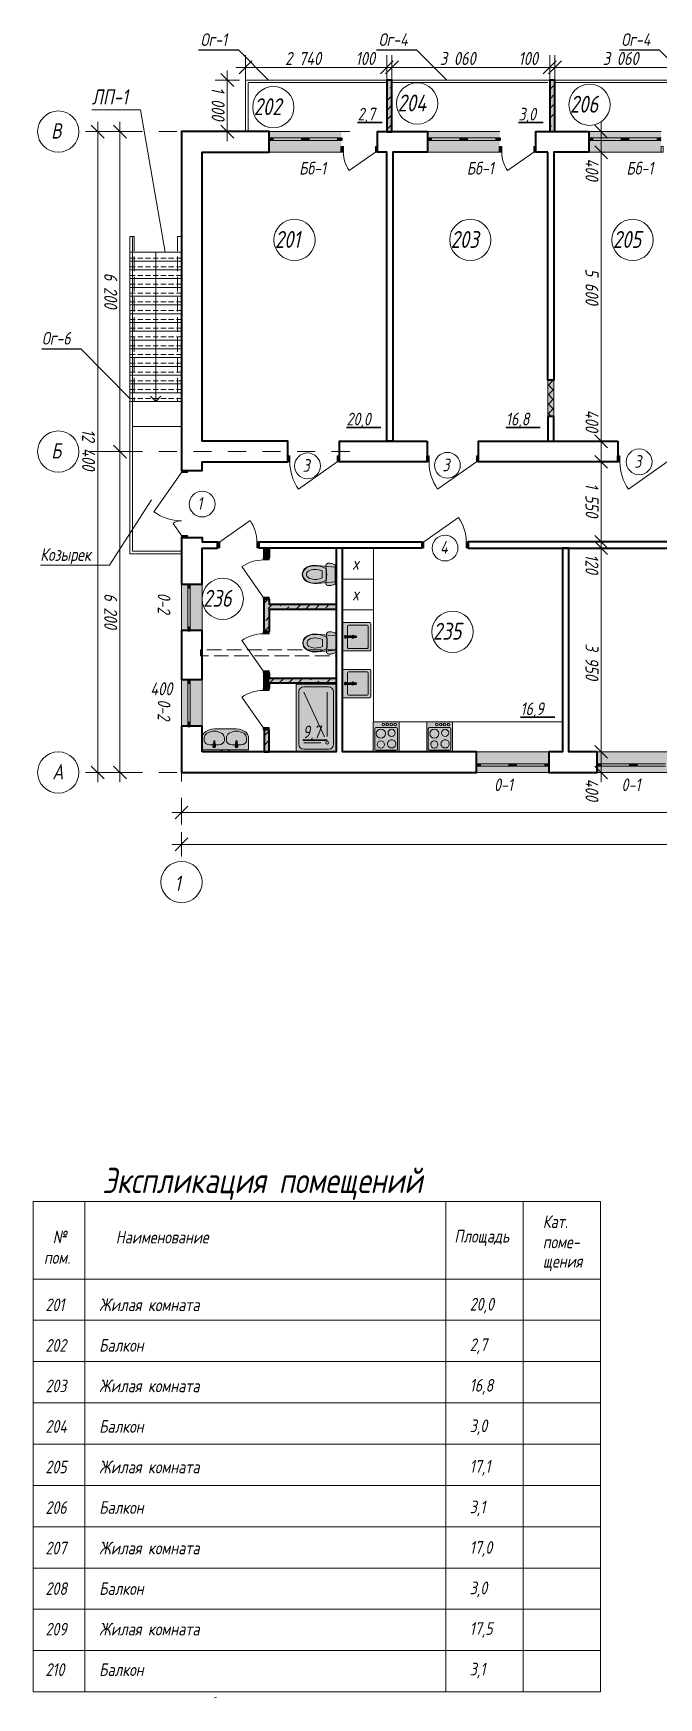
# Model space of a CAD drawing. Header units: millimetres. Extents: x 152414 to 272323, y -11730 to 31551.
# Drawn here: x 152414 to 164542, y -2134 to 30123 of the extents above; entities that cross this region are included whole.
import ezdxf

# ---------------------------------------------------------------- set-up
doc = ezdxf.new("R2010")
doc.units = ezdxf.units.MM
doc.layers.add('PDF _2D - Общий', color=7, linetype='Continuous', true_color=0x7e7e7e)
for name, color, linetype in [('PDF _Аннотация - Общий', 7, 'Continuous'), ('PDF _Геометрия', 7, 'Continuous'), ('PDF _Интерьер - Мебель', 7, 'Continuous'), ('PDF _Конструктив - Стены Несущие', 7, 'Continuous'), ('PDF _план', 7, 'Continuous'), ('PDF _Размер - Общий', 7, 'Continuous'), ('PDF _Слой ArchiCAD', 7, 'Continuous'), ('PDF _Текст', 7, 'Continuous')]:
    doc.layers.add(name, color=color, linetype=linetype)
doc.styles.add('PDF Arial', font='isocpeui.ttf', dxfattribs={"width": 0.8})

msp = doc.modelspace()

# ---------------------------------------------------------------- hatches: boundary and pattern name
at = {"layer": 'PDF _Интерьер - Мебель', "true_color": 0xffffff, "transparency": 33554559}
for points in [[(157815, 19806), (157867, 19811), (157918, 19810), (158269, 19777), (158269, 19495), (157918, 19463), (157867, 19461), (157815, 19467), (157766, 19479), (157719, 19498), (157681, 19524), (157653, 19557), (157635, 19595), (157629, 19636), (157635, 19677), (157653, 19716), (157681, 19749), (157719, 19774), (157766, 19793)], [(158269, 19823), (158269, 19450), (158254, 19442), (158238, 19436), (158222, 19431), (158206, 19427), (158190, 19423), (158174, 19421), (158157, 19419), (158140, 19419), (158129, 19420), (158118, 19424), (158108, 19430), (158100, 19438), (158093, 19448), (158089, 19459), (158088, 19470), (158089, 19482), (158096, 19520), (158100, 19559), (158103, 19597), (158104, 19636), (158103, 19675), (158100, 19714), (158096, 19753), (158089, 19791), (158088, 19802), (158089, 19814), (158093, 19825), (158100, 19835), (158108, 19843), (158118, 19849), (158129, 19853), (158140, 19854), (158157, 19853), (158174, 19852), (158190, 19849), (158206, 19846), (158222, 19842), (158238, 19836), (158254, 19830)], [(157825, 18476), (157877, 18482), (157928, 18480), (158279, 18448), (158279, 18166), (157928, 18133), (157877, 18132), (157825, 18137), (157776, 18150), (157729, 18169), (157691, 18194), (157663, 18227), (157645, 18266), (157639, 18307), (157645, 18348), (157663, 18386), (157691, 18419), (157729, 18445), (157776, 18464)], [(158279, 18493), (158279, 18120), (158264, 18113), (158248, 18107), (158232, 18101), (158216, 18097), (158200, 18094), (158184, 18091), (158167, 18090), (158150, 18089), (158139, 18090), (158128, 18094), (158118, 18100), (158110, 18109), (158103, 18118), (158099, 18129), (158098, 18141), (158099, 18152), (158106, 18190), (158110, 18229), (158113, 18268), (158114, 18307), (158113, 18346), (158110, 18384), (158106, 18423), (158099, 18461), (158098, 18473), (158099, 18484), (158103, 18495), (158110, 18505), (158118, 18513), (158128, 18519), (158139, 18523), (158150, 18524), (158167, 18524), (158184, 18522), (158200, 18520), (158216, 18516), (158232, 18512), (158248, 18507), (158264, 18501)], [(158409, 18173), (158409, 18683), (158415, 18697), (158429, 18703), (158939, 18703), (158953, 18697), (158959, 18683), (158959, 18173), (158953, 18158), (158939, 18153), (158429, 18153), (158415, 18158)], [(158477, 18454), (158536, 18437), (158541, 18434), (158544, 18428), (158541, 18421), (158536, 18418), (158477, 18402), (158455, 18407), (158446, 18428), (158455, 18448)], [(158513, 18444), (158672, 18444), (158676, 18442), (158682, 18428), (158676, 18413), (158672, 18412), (158514, 18412), (158536, 18418), (158541, 18421), (158544, 18428), (158541, 18434), (158536, 18437)], [(158409, 17266), (158409, 17776), (158415, 17790), (158429, 17796), (158939, 17796), (158953, 17790), (158959, 17776), (158959, 17266), (158953, 17252), (158939, 17246), (158429, 17246), (158415, 17252)], [(158477, 17547), (158536, 17531), (158541, 17527), (158544, 17521), (158541, 17514), (158536, 17511), (158477, 17495), (158455, 17501), (158446, 17521), (158455, 17541)], [(158513, 17537), (158672, 17537), (158676, 17535), (158682, 17521), (158676, 17506), (158672, 17505), (158514, 17505), (158536, 17511), (158541, 17514), (158544, 17521), (158541, 17527), (158536, 17531)], [(156589, 16463), (156589, 16235), (155689, 16235), (155689, 16463), (155689, 16463), (155691, 16488), (155697, 16513), (155708, 16537), (155722, 16558), (155740, 16577), (155760, 16592), (155760, 16592), (155813, 16619), (155871, 16636), (155930, 16642), (156348, 16642), (156348, 16642), (156407, 16636), (156464, 16619), (156517, 16592), (156517, 16592), (156538, 16577), (156556, 16558), (156570, 16537), (156580, 16513), (156587, 16488)], [(155899, 16298), (155903, 16340), (155906, 16350), (155913, 16402), (155916, 16409), (155924, 16412), (155931, 16409), (155935, 16402), (155942, 16350), (155945, 16340), (155949, 16298), (155941, 16280), (155924, 16273), (155906, 16280)], [(156329, 16298), (156333, 16340), (156336, 16350), (156343, 16402), (156346, 16409), (156354, 16412), (156361, 16409), (156365, 16402), (156371, 16350), (156375, 16340), (156379, 16298), (156371, 16280), (156354, 16273), (156336, 16280)]]:
    msp.add_hatch(color=7, dxfattribs=at).paths.add_polyline_path(points)
at = {"layer": 'PDF _Конструктив - Стены Несущие', "true_color": 0xffffff, "transparency": 33554559}
for points in [[(158389, 28217), (158389, 28097), (158389, 28047), (158389, 27817), (156989, 27817), (156989, 28047), (156989, 28097), (156989, 28217)], [(161459, 28217), (161459, 28097), (161459, 28047), (161459, 27817), (160059, 27817), (160059, 28047), (160059, 28097), (160059, 28217)], [(164589, 28217), (164589, 28097), (164589, 28047), (164589, 27817), (163189, 27817), (163189, 28047), (163189, 28097), (163189, 28217)], [(155289, 18547), (155289, 19447), (155409, 19447), (155459, 19447), (155689, 19447), (155689, 18547), (155459, 18547), (155409, 18547)], [(155289, 16697), (155289, 17597), (155409, 17597), (155459, 17597), (155689, 17597), (155689, 16697), (155459, 16697), (155409, 16697)], [(161009, 15797), (161009, 15917), (161009, 15967), (161009, 16197), (162409, 16197), (162409, 15967), (162409, 15917), (162409, 15797)], [(163349, 15797), (163349, 15917), (163349, 15967), (163349, 16197), (164749, 16197), (164749, 15967), (164749, 15917), (164749, 15797)]]:
    msp.add_hatch(color=7, dxfattribs=at).paths.add_polyline_path(points)

# ---------------------------------------------------------------- linework, layer by layer
at = {"layer": 'PDF _2D - Общий', "color": 7, "lineweight": 35}
for points in [[(158704, 28394), (158894, 28394), (158990, 28394), (159180, 28394)], [(161824, 28394), (162014, 28394), (162110, 28394), (162300, 28394)], [(158489, 22485), (158869, 22485), (158965, 22485), (159154, 22485)], [(161579, 22485), (161958, 22485), (162054, 22485), (162244, 22485)], [(161862, 16870), (162241, 16870), (162337, 16870), (162527, 16870)], [(157638, 16423), (157828, 16423), (157924, 16423), (158114, 16423)]]:
    msp.add_lwpolyline(points, dxfattribs=at)
at = {"layer": 'PDF _2D - Общий', "color": 7, "lineweight": 20}
for points in [[(162389, 23291), (162496, 23399)], [(162509, 23197), (162389, 23317)], [(162389, 23108), (162509, 23228)], [(162509, 23381), (162490, 23399)], [(162509, 23013), (162389, 23133)], [(162389, 22924), (162509, 23044)], [(162509, 22829), (162389, 22949)], [(162389, 22740), (162509, 22860)], [(162455, 22699), (162389, 22765)]]:
    msp.add_lwpolyline(points, dxfattribs=at)
msp.add_lwpolyline([(162509, 22699), (162389, 22699), (162389, 23399), (162509, 23399)], close=True, dxfattribs=at)
at = {"layer": 'PDF _2D - Общий', "color": 7, "lineweight": 0, "true_color": 0xffffff, "transparency": 33554559}
msp.add_solid([(162509, 22699), (162389, 22699), (162509, 23399), (162389, 23399)], dxfattribs=at)
at = {"layer": 'PDF _Аннотация - Общий', "lineweight": 9}
for points in [[(170939, 29217), (156529, 29217), (156529, 28217)], [(159269, 29167), (156579, 29167), (156579, 28217)], [(162389, 29167), (159389, 29167)], [(165559, 29167), (162509, 29167)], [(153550, 28642), (154496, 28642), (154973, 25878)], [(153331, 28217), (153331, 28217)], [(153860, 28217), (153507, 28217)], [(154001, 28217), (154001, 28217)], [(154530, 28217), (154178, 28217)], [(154671, 28217), (154671, 28217)], [(155201, 28217), (154848, 28217)], [(155342, 28217), (155342, 28217)], [(155871, 28217), (155518, 28217)], [(156012, 28217), (156012, 28217)], [(156541, 28217), (156188, 28217)], [(156682, 28217), (156682, 28217)], [(157211, 28217), (156859, 28217)], [(157353, 28217), (157353, 28217)], [(157882, 28217), (157529, 28217)], [(158023, 28217), (158023, 28217)], [(158552, 28217), (158199, 28217)], [(154379, 26185), (154289, 26185), (154289, 22988), (155289, 22988), (154289, 22988), (154289, 20038), (155289, 20038), (155289, 20088)], [(154369, 26185), (154369, 25903)], [(155289, 22988), (155289, 26185), (155209, 26185)], [(155209, 26185), (155209, 25903)], [(155289, 25878), (154289, 25878)], [(154789, 25878), (154789, 22988)], [(154389, 25768), (154289, 25768)], [(155289, 25708), (154289, 25708)], [(154389, 25598), (154289, 25598)], [(155289, 25538), (154289, 25538)], [(154369, 25794), (154369, 25512)], [(154539, 25768), (154439, 25768)], [(154539, 25598), (154439, 25598)], [(154689, 25768), (154589, 25768)], [(154689, 25598), (154589, 25598)], [(154839, 25768), (154739, 25768)], [(154839, 25598), (154739, 25598)], [(154989, 25768), (154889, 25768)], [(154989, 25598), (154889, 25598)], [(155139, 25768), (155039, 25768)], [(155139, 25598), (155039, 25598)], [(155289, 25768), (155189, 25768)], [(155289, 25598), (155189, 25598)], [(155209, 25794), (155209, 25512)], [(154389, 25428), (154289, 25428)], [(155289, 25368), (154289, 25368)], [(154389, 25258), (154289, 25258)], [(155289, 25198), (154289, 25198)], [(154369, 25403), (154369, 25120)], [(154539, 25428), (154439, 25428)], [(154539, 25258), (154439, 25258)], [(154689, 25428), (154589, 25428)], [(154689, 25258), (154589, 25258)], [(154839, 25428), (154739, 25428)], [(154839, 25258), (154739, 25258)], [(154989, 25428), (154889, 25428)], [(154989, 25258), (154889, 25258)], [(155139, 25428), (155039, 25428)], [(155139, 25258), (155039, 25258)], [(155289, 25428), (155189, 25428)], [(155289, 25258), (155189, 25258)], [(155209, 25403), (155209, 25120)], [(154389, 25088), (154289, 25088)], [(155289, 25028), (154289, 25028)], [(154389, 24918), (154289, 24918)], [(155289, 24858), (154289, 24858)], [(154369, 25011), (154369, 24729)], [(154539, 25088), (154439, 25088)], [(154539, 24918), (154439, 24918)], [(154689, 25088), (154589, 25088)], [(154689, 24918), (154589, 24918)], [(154839, 25088), (154739, 25088)], [(154839, 24918), (154739, 24918)], [(154989, 25088), (154889, 25088)], [(154989, 24918), (154889, 24918)], [(155139, 25088), (155039, 25088)], [(155139, 24918), (155039, 24918)], [(155289, 25088), (155189, 25088)], [(155289, 24918), (155189, 24918)], [(155209, 25011), (155209, 24729)], [(154389, 24748), (154289, 24748)], [(155289, 24688), (154289, 24688)], [(154389, 24578), (154289, 24578)], [(155289, 24518), (154289, 24518)], [(154369, 24620), (154369, 24338)], [(154539, 24748), (154439, 24748)], [(154539, 24578), (154439, 24578)], [(154689, 24748), (154589, 24748)], [(154689, 24578), (154589, 24578)], [(154839, 24748), (154739, 24748)], [(154839, 24578), (154739, 24578)], [(154989, 24748), (154889, 24748)], [(154989, 24578), (154889, 24578)], [(155139, 24748), (155039, 24748)], [(155139, 24578), (155039, 24578)], [(155289, 24748), (155189, 24748)], [(155289, 24578), (155189, 24578)], [(155209, 24620), (155209, 24338)], [(154389, 24408), (154289, 24408)], [(155289, 24348), (154289, 24348)], [(154389, 24238), (154289, 24238)], [(154369, 24229), (154369, 23947)], [(154539, 24408), (154439, 24408)], [(154539, 24238), (154439, 24238)], [(154689, 24408), (154589, 24408)], [(154689, 24238), (154589, 24238)], [(154839, 24408), (154739, 24408)], [(154839, 24238), (154739, 24238)], [(154989, 24408), (154889, 24408)], [(154989, 24238), (154889, 24238)], [(155139, 24408), (155039, 24408)], [(155139, 24238), (155039, 24238)], [(155289, 24408), (155189, 24408)], [(155289, 24238), (155189, 24238)], [(155209, 24229), (155209, 23947)], [(155289, 24178), (154289, 24178)], [(154389, 24068), (154289, 24068)], [(155289, 24008), (154289, 24008)], [(154389, 23898), (154289, 23898)], [(154539, 24068), (154439, 24068)], [(154539, 23898), (154439, 23898)], [(154689, 24068), (154589, 24068)], [(154689, 23898), (154589, 23898)], [(154839, 24068), (154739, 24068)], [(154839, 23898), (154739, 23898)], [(154989, 24068), (154889, 24068)], [(154989, 23898), (154889, 23898)], [(155139, 24068), (155039, 24068)], [(155139, 23898), (155039, 23898)], [(155289, 24068), (155189, 24068)], [(155289, 23898), (155189, 23898)], [(155289, 23838), (154289, 23838)], [(154389, 23728), (154289, 23728)], [(155289, 23668), (154289, 23668)], [(154389, 23558), (154289, 23558)], [(154369, 23838), (154369, 23555)], [(154539, 23728), (154439, 23728)], [(154539, 23558), (154439, 23558)], [(154689, 23728), (154589, 23728)], [(154689, 23558), (154589, 23558)], [(154839, 23728), (154739, 23728)], [(154839, 23558), (154739, 23558)], [(154989, 23728), (154889, 23728)], [(154989, 23558), (154889, 23558)], [(155139, 23728), (155039, 23728)], [(155139, 23558), (155039, 23558)], [(155289, 23728), (155189, 23728)], [(155289, 23558), (155189, 23558)], [(155209, 23838), (155209, 23555)], [(155289, 23498), (154289, 23498)], [(154389, 23388), (154289, 23388)], [(155289, 23328), (154289, 23328)], [(154369, 23446), (154369, 23164)], [(154539, 23388), (154439, 23388)], [(154689, 23388), (154589, 23388)], [(154839, 23388), (154739, 23388)], [(154989, 23388), (154889, 23388)], [(155139, 23388), (155039, 23388)], [(155289, 23388), (155189, 23388)], [(155209, 23446), (155209, 23164)], [(154389, 23218), (154289, 23218)], [(155289, 23158), (154289, 23158)], [(154389, 23048), (154289, 23048)], [(154289, 22988), (155289, 22988), (155289, 22017)], [(154369, 23055), (154369, 22988)], [(154539, 23218), (154439, 23218)], [(154539, 23048), (154439, 23048)], [(154689, 23218), (154589, 23218)], [(154689, 23048), (154589, 23048)], [(154889, 23088), (154789, 22988), (154689, 23088)], [(154839, 23218), (154739, 23218)], [(154839, 23048), (154739, 23048)], [(154989, 23218), (154889, 23218)], [(154989, 23048), (154889, 23048)], [(155139, 23218), (155039, 23218)], [(155139, 23048), (155039, 23048)], [(155289, 23218), (155189, 23218)], [(155289, 23048), (155189, 23048)], [(155209, 23055), (155209, 22988)], [(153331, 22017), (153331, 22017)], [(153860, 22017), (153507, 22017)], [(154001, 22017), (154001, 22017)], [(154530, 22017), (154178, 22017)], [(154671, 22017), (154671, 22017)], [(155201, 22017), (154848, 22017)], [(155342, 22017), (155342, 22017)], [(155871, 22017), (155518, 22017)], [(156012, 22017), (156012, 22017)], [(156541, 22017), (156188, 22017)], [(156682, 22017), (156682, 22017)], [(157211, 22017), (156859, 22017)], [(157353, 22017), (157353, 22017)], [(157882, 22017), (157529, 22017)], [(158023, 22017), (158023, 22017)], [(158552, 22017), (158199, 22017)], [(162679, 16777), (159009, 16777), (159009, 18947), (158409, 18947), (159009, 18947), (159009, 19547), (158409, 19547), (158409, 18947)], [(155289, 19328), (155289, 18975)], [(155289, 18798), (155289, 18798)], [(155289, 18657), (155289, 18305)], [(155289, 18128), (155289, 18128)], [(155670, 18177), (155659, 18177), (155659, 18057), (155810, 18057)], [(156061, 18177), (155779, 18177)], [(156453, 18177), (156170, 18177)], [(156844, 18177), (156562, 18177)], [(157235, 18177), (156953, 18177)], [(157626, 18177), (157344, 18177)], [(158018, 18177), (157735, 18177)], [(158266, 18057), (158289, 18057), (158289, 18177), (158127, 18177)], [(155289, 17987), (155289, 17634)], [(155919, 18057), (156201, 18057)], [(156310, 18057), (156592, 18057)], [(156701, 18057), (156983, 18057)], [(157092, 18057), (157374, 18057)], [(157483, 18057), (157766, 18057)], [(157875, 18057), (158157, 18057)], [(155289, 17458), (155289, 17458)], [(155289, 17317), (155289, 16964)], [(155289, 16788), (155289, 16788)], [(155289, 16646), (155289, 16294)], [(155289, 16117), (155289, 16117)], [(155289, 15976), (155289, 15623)], [(153331, 15797), (153331, 15797)], [(153860, 15797), (153507, 15797)], [(154001, 15797), (154001, 15797)], [(154530, 15797), (154178, 15797)], [(154671, 15797), (154671, 15797)], [(155201, 15797), (154848, 15797)], [(155342, 15797), (155342, 15797)], [(155871, 15797), (155518, 15797)], [(156012, 15797), (156012, 15797)], [(156541, 15797), (156188, 15797)], [(156682, 15797), (156682, 15797)], [(157211, 15797), (156859, 15797)], [(157353, 15797), (157353, 15797)], [(157882, 15797), (157529, 15797)], [(158023, 15797), (158023, 15797)], [(158552, 15797), (158199, 15797)], [(155289, 15447), (155289, 15447)], [(155289, 15306), (155289, 14953)], [(155289, 14777), (155289, 14777)], [(155289, 14636), (155289, 14283)], [(155289, 14106), (155289, 14106)]]:
    msp.add_lwpolyline(points, dxfattribs=at)
for points in [[(154339, 26185), (154339, 20088), (155289, 20088), (155289, 20038), (154289, 20038), (154289, 26185)], [(159009, 19547), (158409, 19547), (158409, 20147), (159009, 20147)]]:
    msp.add_lwpolyline(points, close=True, dxfattribs=at)
at = {"layer": 'PDF _Аннотация - Общий', "lineweight": 20}
for centre in [(152899, 28217), (152899, 22017), (152899, 15797), (155289, 13674)]:
    msp.add_circle(centre, 400, dxfattribs=at)
at = {"layer": 'PDF _Геометрия', "lineweight": 9}
msp.add_lwpolyline([(155931, -2134), (155970, -2126)], dxfattribs=at)
at = {"layer": 'PDF _Интерьер - Мебель', "lineweight": 0}
for points in [[(157766, 19793), (157719, 19774), (157681, 19749), (157653, 19716), (157635, 19677), (157629, 19636), (157635, 19595), (157653, 19557), (157681, 19524), (157719, 19498), (157766, 19479), (157815, 19467), (157867, 19461), (157918, 19463), (158269, 19495), (158269, 19777), (157918, 19810), (157867, 19811), (157815, 19806)], [(158254, 19830), (158238, 19836), (158222, 19842), (158206, 19846), (158190, 19849), (158174, 19852), (158157, 19853), (158140, 19854), (158129, 19853), (158118, 19849), (158108, 19843), (158100, 19835), (158093, 19825), (158089, 19814), (158088, 19802), (158089, 19791), (158096, 19753), (158100, 19714), (158103, 19675), (158104, 19636), (158103, 19597), (158100, 19559), (158096, 19520), (158089, 19482), (158088, 19470), (158089, 19459), (158093, 19448), (158100, 19438), (158108, 19430), (158118, 19424), (158129, 19420), (158140, 19419), (158157, 19419), (158174, 19421), (158190, 19423), (158206, 19427), (158222, 19431), (158238, 19436), (158254, 19442), (158269, 19450), (158269, 19823)], [(158289, 19625), (158289, 19636), (158289, 19648), (158289, 19652), (158269, 19652), (158269, 19648), (158269, 19636), (158269, 19625), (158269, 19620), (158269, 19596), (158269, 19579), (158289, 19579), (158289, 19596), (158289, 19620)], [(157776, 18464), (157729, 18445), (157691, 18419), (157663, 18386), (157645, 18348), (157639, 18307), (157645, 18266), (157663, 18227), (157691, 18194), (157729, 18169), (157776, 18150), (157825, 18137), (157877, 18132), (157928, 18133), (158279, 18166), (158279, 18448), (157928, 18480), (157877, 18482), (157825, 18476)], [(158264, 18501), (158248, 18507), (158232, 18512), (158216, 18516), (158200, 18520), (158184, 18522), (158167, 18524), (158150, 18524), (158139, 18523), (158128, 18519), (158118, 18513), (158110, 18505), (158103, 18495), (158099, 18484), (158098, 18473), (158099, 18461), (158106, 18423), (158110, 18384), (158113, 18346), (158114, 18307), (158113, 18268), (158110, 18229), (158106, 18190), (158099, 18152), (158098, 18141), (158099, 18129), (158103, 18118), (158110, 18109), (158118, 18100), (158128, 18094), (158139, 18090), (158150, 18089), (158167, 18090), (158184, 18091), (158200, 18094), (158216, 18097), (158232, 18101), (158248, 18107), (158264, 18113), (158279, 18120), (158279, 18493)], [(158299, 18295), (158299, 18307), (158299, 18318), (158299, 18323), (158279, 18323), (158279, 18318), (158279, 18307), (158279, 18295), (158279, 18291), (158279, 18266), (158279, 18250), (158299, 18250), (158299, 18266), (158299, 18291)], [(157512, 16197), (157512, 17507), (158289, 17507), (158289, 16197)], [(159007, 16777), (159007, 16197), (159507, 16197), (159507, 16777)], [(160044, 16777), (160044, 16197), (160544, 16197), (160544, 16777)], [(156587, 16488), (156580, 16513), (156570, 16537), (156556, 16558), (156538, 16577), (156517, 16592), (156517, 16592), (156464, 16619), (156407, 16636), (156348, 16642), (156348, 16642), (155930, 16642), (155871, 16636), (155813, 16619), (155760, 16592), (155760, 16592), (155740, 16577), (155722, 16558), (155708, 16537), (155697, 16513), (155691, 16488), (155689, 16463), (155689, 16463), (155689, 16235), (156589, 16235), (156589, 16463)], [(156055, 16235), (156055, 16215), (156082, 16215), (156082, 16235)], [(156195, 16235), (156195, 16215), (156222, 16215), (156222, 16235)]]:
    msp.add_lwpolyline(points, close=True, dxfattribs=at)
for points in [[(157664, 19555, 0.214577), (157856, 19469, 0.015704), (157871, 19469, 0.007462), (157881, 19469, 0.133289), (158096, 19527), (158096, 19636), (158096, 19745, 0.132964), (157881, 19804, 0.00746), (157871, 19803, 0.015704), (157856, 19804, 0.214535), (157664, 19717, 0.157935), (157637, 19636, 0.158035), (157664, 19555)], [(157866, 19734, 0.140162), (157743, 19698, 0.234698), (157712, 19636, 0.234698), (157743, 19574, 0.140724), (157866, 19539)], [(157871, 19538, 0.100818), (158013, 19568), (158013, 19636), (158013, 19705, 0.101325), (157871, 19734)], [(157674, 18226, 0.214535), (157866, 18139, 0.010474), (157881, 18140, 0.007462), (157891, 18139, 0.133289), (158106, 18198), (158106, 18307), (158106, 18416, 0.132964), (157891, 18474, 0.00746), (157881, 18474, 0.010474), (157866, 18474, 0.214535), (157674, 18388, 0.157935), (157647, 18307, 0.158035), (157674, 18226)], [(157876, 18405, 0.1396), (157753, 18369, 0.235489), (157722, 18307, 0.234698), (157753, 18245, 0.140724), (157876, 18209)], [(157881, 18209, 0.100818), (158023, 18238), (158023, 18307), (158023, 18375, 0.100818), (157881, 18405)], [(158472, 18454, 0.414489), (158446, 18428, 0.414489), (158472, 18401)], [(158676, 18413, 0.190179), (158682, 18428, 0.190814), (158676, 18442)], [(158472, 17547, 0.414489), (158446, 17521, 0.414489), (158472, 17494)], [(158676, 17506, 0.190814), (158682, 17521, 0.190179), (158676, 17535)], [(156119, 16417), (156119, 16463, 0.257944), (156066, 16558, 0.136688), (155924, 16598, 0.136777), (155781, 16558, 0.257864), (155729, 16463), (155729, 16417)], [(156549, 16417), (156549, 16463, 0.257944), (156496, 16558, 0.136686), (156354, 16598, 0.136774), (156211, 16558, 0.257864), (156159, 16463), (156159, 16417)]]:
    msp.add_lwpolyline(points, format="xyb", dxfattribs=at)
for points in [[(157664, 19717), (157664, 19717)], [(157743, 19698), (157743, 19698)], [(157866, 19734), (157866, 19734)], [(157871, 19803), (157871, 19803)], [(158289, 19652), (158289, 19677), (158289, 19693), (158269, 19693), (158269, 19677), (158269, 19652)], [(157637, 19636), (157637, 19636)], [(157664, 19555), (157664, 19555)], [(157712, 19636), (157712, 19636)], [(157743, 19574), (157743, 19574)], [(157866, 19539), (157866, 19539)], [(157871, 19469), (157871, 19469)], [(158013, 19568), (158013, 19568)], [(158096, 19527), (158096, 19527)], [(158269, 19620), (158289, 19620)], [(157674, 18388), (157674, 18388)], [(157876, 18404), (157876, 18404)], [(157881, 18474), (157881, 18474)], [(158672, 18444), (158513, 18444), (158536, 18437), (158477, 18454)], [(158477, 18402), (158536, 18418), (158514, 18412), (158672, 18412)], [(158477, 18402), (158477, 18402)], [(158536, 18437), (158536, 18437)], [(158536, 18418), (158536, 18418)], [(158672, 18444), (158672, 18444)], [(158676, 18442), (158676, 18442)], [(158676, 18413), (158676, 18413)], [(157647, 18307), (157647, 18307)], [(157674, 18226), (157674, 18226)], [(157722, 18307), (157722, 18307)], [(157753, 18369), (157753, 18369)], [(157753, 18245), (157753, 18245)], [(157876, 18209), (157876, 18209)], [(157881, 18140), (157881, 18140)], [(158023, 18238), (158023, 18238)], [(158106, 18198), (158106, 18198)], [(158299, 18323), (158299, 18347), (158299, 18364), (158279, 18364), (158279, 18347), (158279, 18323)], [(158279, 18291), (158299, 18291)], [(158909, 18223), (158909, 18223)], [(158959, 18173), (158959, 18173)], [(158672, 17537), (158513, 17537), (158536, 17531), (158477, 17547)], [(158477, 17495), (158536, 17511), (158514, 17505), (158672, 17505)], [(158477, 17495), (158477, 17495)], [(158536, 17531), (158536, 17531)], [(158536, 17511), (158536, 17511)], [(158672, 17537), (158672, 17537)], [(158676, 17535), (158676, 17535)], [(158676, 17506), (158676, 17506)], [(158063, 16486), (157662, 17357)], [(158114, 16497), (158114, 17357)], [(158909, 17316), (158909, 17316)], [(158959, 17266), (158959, 17266)], [(159062, 16667), (159062, 16667)], [(159477, 16642), (159477, 16642)], [(160099, 16667), (160099, 16667)], [(160514, 16642), (160514, 16642)], [(156008, 16333), (155840, 16333)], [(155903, 16340), (155903, 16340)], [(155913, 16402), (155913, 16402)], [(155942, 16350), (155942, 16350)], [(155949, 16298), (155949, 16298)], [(156438, 16333), (156270, 16333)], [(156333, 16340), (156333, 16340)], [(156343, 16402), (156343, 16402)], [(156371, 16350), (156371, 16350)], [(156379, 16298), (156379, 16298)], [(157989, 16372), (157662, 16372)], [(159037, 16252), (159037, 16252)], [(159452, 16227), (159452, 16227)], [(160074, 16252), (160074, 16252)], [(160489, 16227), (160489, 16227)]]:
    msp.add_lwpolyline(points, dxfattribs=at)
for points in [[(158429, 18703, 0.413438), (158409, 18683), (158409, 18173, 0.415313), (158429, 18153), (158939, 18153, 0.415125), (158959, 18173), (158959, 18683, 0.41325), (158939, 18703)], [(158529, 18653, 0.413438), (158509, 18633), (158509, 18223, 0.415313), (158529, 18203), (158889, 18203, 0.415125), (158909, 18223), (158909, 18633, 0.41325), (158889, 18653)], [(158536, 18418, 0.362386), (158544, 18428, 0.364566), (158536, 18437, -0.364566), (158544, 18428, -0.362386)], [(158429, 17796, 0.413438), (158409, 17776), (158409, 17266, 0.413438), (158429, 17246), (158939, 17246, 0.41325), (158959, 17266), (158959, 17776, 0.41325), (158939, 17796)], [(158529, 17746, 0.413438), (158509, 17726), (158509, 17316, 0.413438), (158529, 17296), (158889, 17296, 0.41325), (158909, 17316), (158909, 17726, 0.41325), (158889, 17746)], [(157562, 17357, -0.414113), (157662, 17457), (158139, 17457, -0.414075), (158239, 17357), (158239, 16347, -0.414075), (158139, 16247), (157662, 16247, -0.414113), (157562, 16347)], [(158536, 17511, 0.358663), (158544, 17521, 0.358663), (158536, 17531, -0.358663), (158544, 17521, -0.358663)], [(159452, 16667, -0.41415), (159477, 16642), (159477, 16252, -0.41415), (159452, 16227), (159062, 16227, -0.41415), (159037, 16252), (159037, 16642, -0.41415), (159062, 16667)], [(159244, 16550, 0.414167), (159154, 16640, 0.414208), (159064, 16550, 0.414208), (159154, 16460, 0.414167)], [(159433, 16564, 0.414429), (159363, 16634, 0.414429), (159293, 16564, 0.413893), (159363, 16494, 0.413893)], [(160489, 16667, -0.414), (160514, 16642), (160514, 16252, -0.414), (160489, 16227), (160099, 16227, -0.41415), (160074, 16252), (160074, 16642, -0.41415), (160099, 16667)], [(160281, 16550, 0.414167), (160191, 16640, 0.414208), (160101, 16550, 0.414208), (160191, 16460, 0.414167)], [(160470, 16564, 0.414131), (160400, 16634, 0.414429), (160330, 16564, 0.413893), (160400, 16494, 0.413595)], [(155935, 16402, 0.378239), (155924, 16412, 0.378239), (155913, 16402), (155906, 16350, 0.120849), (155903, 16340), (155899, 16298, 0.41415), (155924, 16273, 0.414), (155949, 16298), (155945, 16340, 0.120143), (155942, 16350)], [(155937, 16338), (155937, 16323), (155910, 16323), (155910, 16338, -0.413879), (155924, 16351, -0.413879)], [(156365, 16402, 0.377904), (156354, 16412, 0.378575), (156343, 16402), (156336, 16350, 0.121555), (156333, 16340), (156329, 16298, 0.41415), (156354, 16273, 0.414), (156379, 16298), (156375, 16340, 0.120807), (156371, 16350)], [(156367, 16338), (156367, 16323), (156340, 16323), (156340, 16338, -0.414155), (156354, 16351, -0.413879)], [(159224, 16339, 0.414429), (159154, 16409, 0.414429), (159084, 16339, 0.413893), (159154, 16269, 0.413893)], [(159443, 16352, 0.414281), (159363, 16432, 0.414281), (159283, 16352, 0.414281), (159363, 16272, 0.414281)], [(160261, 16339, 0.414429), (160191, 16409, 0.414429), (160121, 16339, 0.413893), (160191, 16269, 0.413893)], [(160480, 16352, 0.414396), (160400, 16432, 0.414328), (160320, 16352, 0.414328), (160400, 16272, 0.414396)]]:
    msp.add_lwpolyline(points, format="xyb", close=True, dxfattribs=at)
at = {"layer": 'PDF _Интерьер - Мебель', "lineweight": 20}
for centre in [(157069, 28691), (159859, 28763), (163201, 28739), (157479, 26118), (160889, 26118), (164034, 26118), (156088, 19162), (160544, 18524)]:
    msp.add_circle(centre, 400, dxfattribs=at)
at = {"layer": 'PDF _Интерьер - Мебель', "lineweight": 15}
for centre in [(157732, 21739), (160444, 21751), (164163, 21817), (155689, 20999), (160399, 20147)]:
    msp.add_circle(centre, 250, dxfattribs=at)
at = {"layer": 'PDF _Интерьер - Мебель', "lineweight": 0}
for centre, radius in [((158609, 18427), 30), ((158609, 17521), 30), ((159202, 16726), 25.4), ((159279, 16726), 25.4), ((159355, 16726), 25.4), ((159431, 16726), 25.4), ((160239, 16726), 25.4), ((160315, 16726), 25.4), ((160391, 16726), 25.4), ((160468, 16726), 25.4), ((158114, 16372), 25)]:
    msp.add_circle(centre, radius, dxfattribs=at)
for centre, start, end in [((155924, 16338), 90.1859, 147.1798), ((155924, 16338), 32.8202, 89.8141), ((156354, 16338), 90.1859, 147.1798), ((156354, 16338), 32.7947, 89.8124)]:
    msp.add_arc(centre, 21.2, start, end, dxfattribs=at)
for points in [[(157866, 19734), (157868, 19734), (157870, 19734), (157871, 19734)], [(157871, 19538), (157870, 19538), (157868, 19538), (157866, 19538)], [(157876, 18405), (157878, 18405), (157880, 18405), (157881, 18405)], [(158472, 18454), (158474, 18454), (158475, 18454), (158477, 18454)], [(158477, 18402), (158475, 18401), (158474, 18401), (158472, 18401)], [(158672, 18444), (158673, 18443), (158675, 18443), (158676, 18442)], [(158676, 18413), (158675, 18412), (158673, 18412), (158672, 18412)], [(157881, 18209), (157880, 18209), (157878, 18209), (157876, 18209)], [(158472, 17547), (158474, 17547), (158475, 17547), (158477, 17547)], [(158477, 17495), (158475, 17494), (158474, 17494), (158472, 17494)], [(158672, 17537), (158673, 17537), (158675, 17536), (158676, 17535)], [(158676, 17506), (158675, 17505), (158673, 17505), (158672, 17505)], [(155840, 16333), (155779, 16333), (155729, 16371), (155729, 16417)], [(156119, 16417), (156119, 16371), (156069, 16333), (156008, 16333)], [(156270, 16333), (156208, 16333), (156159, 16371), (156159, 16417)], [(156549, 16417), (156549, 16371), (156499, 16333), (156438, 16333)]]:
    msp.add_open_spline(points, degree=3, dxfattribs=at)
at = {"layer": 'PDF _Интерьер - Мебель', "color": 7, "lineweight": 0, "true_color": 0xffffff, "transparency": 33554559}
for points in [[(158269, 19693), (158289, 19693), (158269, 19677), (158289, 19677)], [(158269, 19677), (158289, 19677), (158269, 19652), (158289, 19652)], [(158269, 19652), (158289, 19652), (158269, 19648), (158289, 19648)], [(158269, 19648), (158289, 19648), (158269, 19636), (158289, 19636)], [(158269, 19636), (158289, 19636), (158269, 19625), (158289, 19625)], [(158269, 19625), (158289, 19625), (158269, 19620), (158289, 19620)], [(158289, 19620), (158289, 19596), (158269, 19620), (158269, 19596)], [(158269, 19596), (158289, 19596), (158269, 19579), (158289, 19579)], [(158279, 18364), (158299, 18364), (158279, 18347), (158299, 18347)], [(158279, 18347), (158299, 18347), (158279, 18323), (158299, 18323)], [(158279, 18323), (158299, 18323), (158279, 18318), (158299, 18318)], [(158279, 18318), (158299, 18318), (158279, 18307), (158299, 18307)], [(158279, 18307), (158299, 18307), (158279, 18295), (158299, 18295)], [(158279, 18295), (158299, 18295), (158279, 18291), (158299, 18291)], [(158299, 18291), (158299, 18266), (158279, 18291), (158279, 18266)], [(158279, 18266), (158299, 18266), (158279, 18250), (158299, 18250)], [(157512, 16197), (157512, 17507), (158289, 16197), (158289, 17507)], [(159507, 16197), (159007, 16197), (159507, 16777), (159007, 16777)], [(160544, 16197), (160044, 16197), (160544, 16777), (160044, 16777)], [(156082, 16235), (156082, 16215), (156055, 16235), (156055, 16215)], [(156222, 16235), (156222, 16215), (156195, 16235), (156195, 16215)]]:
    msp.add_solid(points, dxfattribs=at)
at = {"layer": 'PDF _Конструктив - Стены Несущие', "lineweight": 25}
for points in [[(156978, 29217), (156399, 29795), (155619, 29795)], [(160431, 29217), (159852, 29795), (159072, 29795)], [(165137, 29217), (164559, 29795), (163779, 29795)], [(152582, 24009), (153337, 24009), (154289, 23048)]]:
    msp.add_lwpolyline(points, dxfattribs=at)
at = {"layer": 'PDF _Конструктив - Стены Несущие', "lineweight": 5}
for points in [[(159269, 29180), (159302, 29213)], [(159333, 29060), (159369, 29097)], [(162429, 29215), (162430, 29215)], [(162451, 29053), (162529, 29131)], [(159269, 28629), (159369, 28729)], [(159283, 28827), (159369, 28913)], [(162429, 28847), (162529, 28947)], [(162429, 28663), (162529, 28763)], [(159269, 28445), (159369, 28545)], [(162429, 28479), (162514, 28565)], [(159269, 28261), (159347, 28339)], [(162429, 28295), (162465, 28332)], [(156889, 19998), (156914, 20023)], [(156985, 20094), (156989, 20098)], [(156889, 19078), (156950, 19139)], [(156971, 18977), (156989, 18995), (157051, 19057)], [(157204, 19026), (157235, 19057)], [(157503, 18957), (157600, 19054)], [(157687, 18957), (157787, 19057)], [(157871, 18957), (157971, 19057)], [(158088, 18991), (158154, 19057)], [(156889, 18895), (156900, 18906)], [(156921, 18743), (156989, 18811)], [(157319, 18957), (157367, 19005)], [(158238, 18957), (158251, 18970)], [(156889, 18527), (156989, 18627)], [(156892, 17427), (156989, 17524)], [(156907, 17626), (156989, 17708)], [(156992, 17527), (157070, 17605)], [(157176, 17527), (157276, 17627)], [(157360, 17527), (157460, 17627)], [(157558, 17541), (157644, 17627)], [(157791, 17591), (157827, 17627)], [(157911, 17527), (157954, 17569)], [(158095, 17527), (158187, 17619)], [(158279, 17527), (158288, 17536)], [(156893, 16509), (156989, 16605)], [(156889, 16321), (156989, 16421)], [(156949, 16197), (156989, 16237)]]:
    msp.add_lwpolyline(points, dxfattribs=at)
at = {"layer": 'PDF _Конструктив - Стены Несущие', "lineweight": 40}
for points in [[(159269, 29213), (159269, 28213), (159369, 28213), (159369, 29213)], [(162429, 29217), (162429, 28217), (162529, 28217), (162529, 29217)], [(159269, 22217), (159269, 27817), (159089, 27817), (159089, 27932), (159089, 28217), (159269, 28217), (159389, 28217), (160059, 28217), (160059, 28097), (160059, 28047), (160059, 27817), (159389, 27817), (159389, 22217)], [(162389, 27817), (162159, 27817), (162159, 27932), (162159, 28217), (162389, 28217), (162509, 28217), (163189, 28217), (163189, 28097), (163189, 28047), (163189, 27817), (162509, 27817), (162509, 23399), (162389, 23399)], [(162389, 22699), (162389, 22217), (162509, 22217), (162509, 22699)], [(160049, 22217), (160049, 21932), (160049, 21817), (158349, 21817), (158349, 21932), (158349, 22217)], [(163749, 22217), (163749, 21932), (163749, 21817), (161049, 21817), (161049, 21932), (161049, 22217)], [(155689, 16197), (155689, 16697), (155459, 16697), (155409, 16697), (155289, 16697), (155289, 15797), (161009, 15797), (161009, 15917), (161009, 15967), (161009, 16197), (158409, 16197), (158409, 20147), (158289, 20147), (158289, 16197)], [(156789, 20147), (156789, 20152), (156789, 20267), (159949, 20267), (159949, 20152), (159949, 20147)], [(156889, 20147), (156989, 20147), (156989, 19957), (156889, 19957)], [(165749, 20147), (165749, 20152), (165749, 20267), (160849, 20267), (160849, 20152), (160849, 20147)], [(162409, 16197), (162409, 15967), (162409, 15917), (162409, 15797), (163349, 15797), (163349, 15917), (163349, 15967), (163349, 16197), (162799, 16197), (162799, 20147), (162679, 20147), (162679, 16197)], [(158288, 19057), (158288, 18957), (156989, 18957), (156989, 18527), (156889, 18527), (156889, 19157), (156989, 19157), (156989, 19057)], [(155409, 18547), (155289, 18547), (155289, 17597), (155409, 17597), (155459, 17597), (155689, 17597), (155689, 18547), (155459, 18547)], [(158288, 17627), (158288, 17527), (156989, 17527), (156989, 17427), (156889, 17427), (156889, 17727), (156989, 17727), (156989, 17627)], [(156989, 16627), (156889, 16627), (156889, 16197), (156989, 16197)]]:
    msp.add_lwpolyline(points, close=True, dxfattribs=at)
for points in [[(156989, 28047), (156989, 28097), (156989, 28217), (155289, 28217), (155289, 21649), (155404, 21649), (155689, 21649), (155689, 21817), (157349, 21817), (157349, 21932)], [(157349, 21817), (157349, 21932), (157349, 22217), (155689, 22217), (155689, 27817), (156989, 27817), (156989, 28047), (156989, 28097)], [(158389, 28097), (158389, 28047)], [(160059, 28097), (160059, 28047)], [(161459, 28097), (161459, 28047)], [(163189, 28097), (163189, 28047)], [(158389, 27817), (158389, 27932)], [(159089, 27817), (159089, 27932)], [(161459, 27817), (161459, 27932)], [(162159, 27817), (162159, 27932)], [(155289, 21649), (155404, 21649)], [(158349, 21817), (158349, 21932)], [(160049, 21817), (160049, 21932)], [(161049, 21817), (161049, 21932)], [(163749, 21817), (163749, 21932)], [(155404, 20349), (155289, 20349), (155289, 19447), (155409, 19447), (155459, 19447), (155689, 19447), (155689, 20147), (155989, 20147), (155989, 20152), (155989, 20267)], [(155289, 20349), (155404, 20349), (155689, 20349), (155689, 20267), (155989, 20267), (155989, 20152)], [(156789, 20267), (156789, 20152)], [(159949, 20267), (159949, 20152)], [(160849, 20267), (160849, 20152)], [(156989, 19957), (156889, 19957)], [(155409, 19447), (155459, 19447)], [(156989, 19157), (156889, 19157)], [(155409, 18547), (155459, 18547)], [(156989, 18527), (156889, 18527)], [(155409, 17597), (155459, 17597)], [(156989, 17727), (156889, 17727)], [(156989, 17427), (156889, 17427)], [(155409, 16697), (155459, 16697)], [(156989, 16627), (156889, 16627)], [(161009, 15917), (161009, 15967)], [(162409, 15917), (162409, 15967)], [(163349, 15917), (163349, 15967)]]:
    msp.add_lwpolyline(points, dxfattribs=at)
at = {"layer": 'PDF _Конструктив - Стены Несущие', "lineweight": 20}
for points in [[(156989, 28217), (158389, 28217)], [(156989, 28097), (157064, 28097), (157064, 28047), (156989, 28047)], [(157064, 28097), (157614, 28097)], [(157764, 28097), (158314, 28097)], [(158389, 28047), (158314, 28047), (158314, 28097), (158389, 28097)], [(160059, 28217), (161459, 28217)], [(160059, 28097), (160134, 28097), (160134, 28047), (160059, 28047)], [(160134, 28097), (160684, 28097)], [(160834, 28097), (161384, 28097)], [(161459, 28047), (161384, 28047), (161384, 28097), (161459, 28097)], [(163189, 28217), (164589, 28217)], [(163189, 28097), (163264, 28097), (163264, 28047), (163189, 28047)], [(163264, 28097), (163814, 28097)], [(163964, 28097), (164514, 28097)], [(164589, 28047), (164514, 28047), (164514, 28097), (164589, 28097)], [(156989, 27817), (158389, 27817), (158429, 27817), (158429, 27932), (158389, 27932), (158389, 27817)], [(157614, 28047), (157064, 28047)], [(158314, 28047), (157764, 28047)], [(159049, 27817), (158541, 27461)], [(160059, 27817), (161459, 27817), (161499, 27817), (161499, 27932), (161459, 27932), (161459, 27817)], [(160684, 28047), (160134, 28047)], [(161384, 28047), (160834, 28047)], [(162119, 27817), (161611, 27461)], [(163189, 27817), (164589, 27817), (164629, 27817), (164629, 27932), (164589, 27932), (164589, 27817)], [(163814, 28047), (163264, 28047)], [(164514, 28047), (163964, 28047)], [(158309, 21817), (157555, 21289)], [(161009, 21817), (160255, 21289)], [(164709, 21817), (163955, 21289)], [(155289, 21609), (154754, 20846)], [(156029, 20267), (156619, 20680)], [(159989, 20267), (160660, 20737)], [(155289, 20389), (155124, 20625)], [(156874, 19197), (156461, 19787)], [(155289, 19447), (155289, 18547)], [(155409, 19447), (155409, 19372), (155459, 19372), (155459, 19447)], [(155409, 19372), (155409, 18622)], [(155459, 18622), (155459, 19372)], [(155689, 19447), (155689, 18547)], [(155459, 18547), (155459, 18622), (155409, 18622), (155409, 18547)], [(156874, 17767), (156461, 18357)], [(155289, 17597), (155289, 16697)], [(155409, 17597), (155409, 17522), (155459, 17522), (155459, 17597)], [(155409, 17522), (155409, 16772)], [(155459, 16772), (155459, 17522)], [(155689, 17597), (155689, 16697)], [(156874, 16667), (156461, 17257)], [(155459, 16697), (155459, 16772), (155409, 16772), (155409, 16697)], [(162409, 16197), (161009, 16197)], [(164749, 16197), (163349, 16197)], [(161009, 15967), (161084, 15967), (161084, 15917), (161009, 15917)], [(161084, 15967), (161634, 15967)], [(161634, 15917), (161084, 15917)], [(161784, 15967), (162334, 15967)], [(162334, 15917), (161784, 15917)], [(162409, 15917), (162334, 15917), (162334, 15967), (162409, 15967)], [(163349, 15967), (163424, 15967), (163424, 15917), (163349, 15917)], [(163424, 15967), (163974, 15967)], [(163974, 15917), (163424, 15917)], [(164124, 15967), (164674, 15967)], [(164674, 15917), (164124, 15917)], [(162409, 15797), (161009, 15797)], [(164749, 15797), (163349, 15797)]]:
    msp.add_lwpolyline(points, dxfattribs=at)
for points in [[(157689, 28047), (157614, 28047), (157614, 28097), (157689, 28097), (157764, 28097), (157764, 28047)], [(160759, 28047), (160684, 28047), (160684, 28097), (160759, 28097), (160834, 28097), (160834, 28047)], [(163889, 28047), (163814, 28047), (163814, 28097), (163889, 28097), (163964, 28097), (163964, 28047)], [(159089, 27817), (159049, 27817), (159049, 27932), (159089, 27932)], [(162159, 27817), (162119, 27817), (162119, 27932), (162159, 27932)], [(155404, 21649), (155404, 21609), (155289, 21609), (155289, 21649)], [(157349, 21932), (157389, 21932), (157389, 21817), (157349, 21817)], [(158349, 21817), (158309, 21817), (158309, 21932), (158349, 21932)], [(160049, 21932), (160089, 21932), (160089, 21817), (160049, 21817)], [(161049, 21817), (161009, 21817), (161009, 21932), (161049, 21932)], [(163749, 21932), (163789, 21932), (163789, 21817), (163749, 21817)], [(155289, 20349), (155289, 20389), (155404, 20389), (155404, 20349)], [(155989, 20267), (156029, 20267), (156029, 20152), (155989, 20152)], [(156789, 20152), (156749, 20152), (156749, 20267), (156789, 20267)], [(159949, 20267), (159989, 20267), (159989, 20152), (159949, 20152)], [(160849, 20152), (160809, 20152), (160809, 20267), (160849, 20267)], [(156989, 19957), (156989, 19917), (156874, 19917), (156874, 19957)], [(156874, 19157), (156874, 19197), (156989, 19197), (156989, 19157)], [(156989, 18527), (156989, 18487), (156874, 18487), (156874, 18527)], [(156874, 17727), (156874, 17767), (156989, 17767), (156989, 17727)], [(156989, 17427), (156989, 17387), (156874, 17387), (156874, 17427)], [(156874, 16627), (156874, 16667), (156989, 16667), (156989, 16627)], [(161709, 15967), (161784, 15967), (161784, 15917), (161709, 15917), (161634, 15917), (161634, 15967)], [(164049, 15967), (164124, 15967), (164124, 15917), (164049, 15917), (163974, 15917), (163974, 15967)]]:
    msp.add_lwpolyline(points, close=True, dxfattribs=at)
at = {"layer": 'PDF _Конструктив - Стены Несущие', "color": 7, "lineweight": 0, "true_color": 0xffffff}
msp.add_lwpolyline([(154754, 20846, 0.153911), (155289, 20677, 0.153924), (155124, 20625)], format="xyb", dxfattribs=at)
for centre, radius, start, end in [((159049, 27817), 620, 179.9997, 214.9984), ((162119, 27817), 620, 179.9922, 215), ((158309, 21817), 920, 180.0009, 214.9985), ((161009, 21817), 920, 180.0009, 214.9985), ((164709, 21817), 920, 180.0031, 215.0003), ((156029, 20267), 720, 359.9954, 35.0025), ((159989, 20267), 820, 0.0007, 35.0026), ((156874, 19197), 720, 89.9895, 125.0074), ((156874, 17767), 720, 89.9895, 125.0074), ((156874, 16667), 720, 89.9895, 125.0074)]:
    msp.add_arc(centre, radius, start, end, dxfattribs=at)
at = {"layer": 'PDF _Конструктив - Стены Несущие', "color": 7, "lineweight": 0, "true_color": 0xffffff, "transparency": 33554559}
for points in [[(159269, 29213), (159369, 29213), (159269, 28213), (159369, 28213)], [(162429, 29217), (162529, 29217), (162429, 28217), (162529, 28217)], [(156989, 28097), (157064, 28097), (156989, 28047), (157064, 28047)], [(157064, 28097), (157614, 28097), (157064, 28047), (157614, 28047)], [(157689, 28047), (157614, 28047), (157689, 28097), (157614, 28097)], [(157689, 28097), (157764, 28097), (157689, 28047), (157764, 28047)], [(157764, 28097), (158314, 28097), (157764, 28047), (158314, 28047)], [(158389, 28047), (158314, 28047), (158389, 28097), (158314, 28097)], [(160059, 28097), (160134, 28097), (160059, 28047), (160134, 28047)], [(160134, 28097), (160684, 28097), (160134, 28047), (160684, 28047)], [(160759, 28047), (160684, 28047), (160759, 28097), (160684, 28097)], [(160759, 28097), (160834, 28097), (160759, 28047), (160834, 28047)], [(160834, 28097), (161384, 28097), (160834, 28047), (161384, 28047)], [(161459, 28047), (161384, 28047), (161459, 28097), (161384, 28097)], [(163189, 28097), (163264, 28097), (163189, 28047), (163264, 28047)], [(163264, 28097), (163814, 28097), (163264, 28047), (163814, 28047)], [(163889, 28047), (163814, 28047), (163889, 28097), (163814, 28097)], [(163889, 28097), (163964, 28097), (163889, 28047), (163964, 28047)], [(163964, 28097), (164514, 28097), (163964, 28047), (164514, 28047)], [(164589, 28047), (164514, 28047), (164589, 28097), (164514, 28097)], [(158389, 27932), (158429, 27932), (158389, 27817), (158429, 27817)], [(159089, 27817), (159049, 27817), (159089, 27932), (159049, 27932)], [(161459, 27932), (161499, 27932), (161459, 27817), (161499, 27817)], [(162159, 27817), (162119, 27817), (162159, 27932), (162119, 27932)], [(155404, 21649), (155404, 21609), (155289, 21649), (155289, 21609)], [(157349, 21932), (157389, 21932), (157349, 21817), (157389, 21817)], [(158349, 21817), (158309, 21817), (158349, 21932), (158309, 21932)], [(160049, 21932), (160089, 21932), (160049, 21817), (160089, 21817)], [(161049, 21817), (161009, 21817), (161049, 21932), (161009, 21932)], [(163749, 21932), (163789, 21932), (163749, 21817), (163789, 21817)], [(155289, 20349), (155289, 20389), (155404, 20349), (155404, 20389)], [(155989, 20267), (156029, 20267), (155989, 20152), (156029, 20152)], [(156789, 20152), (156749, 20152), (156789, 20267), (156749, 20267)], [(156989, 20147), (156989, 19957), (156889, 20147), (156889, 19957)], [(159949, 20267), (159989, 20267), (159949, 20152), (159989, 20152)], [(160849, 20152), (160809, 20152), (160849, 20267), (160809, 20267)], [(156989, 19957), (156989, 19917), (156874, 19957), (156874, 19917)], [(155409, 19447), (155459, 19447), (155409, 19372), (155459, 19372)], [(155409, 19372), (155459, 19372), (155409, 18622), (155459, 18622)], [(156874, 19157), (156874, 19197), (156989, 19157), (156989, 19197)], [(156889, 18527), (156889, 19157), (156989, 18527), (156989, 19157)], [(158288, 19057), (158288, 18957), (156989, 19057), (156989, 18957)], [(155459, 18547), (155409, 18547), (155459, 18622), (155409, 18622)], [(156989, 18527), (156989, 18487), (156874, 18527), (156874, 18487)], [(156874, 17727), (156874, 17767), (156989, 17727), (156989, 17767)], [(155409, 17597), (155459, 17597), (155409, 17522), (155459, 17522)], [(155409, 17522), (155459, 17522), (155409, 16772), (155459, 16772)], [(156989, 17427), (156989, 17387), (156874, 17427), (156874, 17387)], [(156889, 17427), (156889, 17727), (156989, 17427), (156989, 17727)], [(158288, 17627), (158288, 17527), (156989, 17627), (156989, 17527)], [(155459, 16697), (155409, 16697), (155459, 16772), (155409, 16772)], [(156874, 16627), (156874, 16667), (156989, 16627), (156989, 16667)], [(156889, 16197), (156889, 16627), (156989, 16197), (156989, 16627)], [(161009, 15967), (161084, 15967), (161009, 15917), (161084, 15917)], [(161634, 15917), (161084, 15917), (161634, 15967), (161084, 15967)], [(161709, 15917), (161634, 15917), (161709, 15967), (161634, 15967)], [(161709, 15967), (161784, 15967), (161709, 15917), (161784, 15917)], [(162334, 15917), (161784, 15917), (162334, 15967), (161784, 15967)], [(162409, 15917), (162334, 15917), (162409, 15967), (162334, 15967)], [(163349, 15967), (163424, 15967), (163349, 15917), (163424, 15917)], [(163974, 15917), (163424, 15917), (163974, 15967), (163424, 15967)], [(164049, 15917), (163974, 15917), (164049, 15967), (163974, 15967)], [(164049, 15967), (164124, 15967), (164049, 15917), (164124, 15917)], [(164674, 15917), (164124, 15917), (164674, 15967), (164124, 15967)]]:
    msp.add_solid(points, dxfattribs=at)
at = {"layer": 'PDF _план', "lineweight": 5}
for points in [[(155289, 22503), (154339, 22503)], [(152551, 19813), (153891, 19813), (154706, 21082)]]:
    msp.add_lwpolyline(points, dxfattribs=at)
at = {"layer": 'PDF _Размер - Общий', "lineweight": 9}
for points in [[(156529, 29229), (156529, 29698)], [(159269, 29229), (159269, 29698)], [(159369, 29229), (159369, 29698)], [(162429, 29229), (162429, 29698)], [(162529, 29229), (162529, 29698)], [(156177, 28030), (156177, 28217), (156177, 29217), (156177, 29405)], [(156341, 29463), (156529, 29463), (159269, 29463), (159369, 29463), (162429, 29463), (162529, 29463), (165589, 29463), (165689, 29463), (168749, 29463), (168849, 29463), (170939, 29463)], [(156654, 29588), (156404, 29338)], [(159144, 29338), (159394, 29588)], [(159494, 29588), (159244, 29338)], [(162304, 29338), (162554, 29588)], [(162654, 29588), (162404, 29338)], [(156411, 29217), (155942, 29217)], [(156302, 29092), (156052, 29342)], [(153664, 15610), (153664, 15797), (153664, 28217), (153664, 28405)], [(154094, 28405), (154094, 28217), (154094, 22017), (154094, 15797), (154094, 15610)], [(163426, 15610), (163426, 15797), (163426, 16197), (163426, 20147), (163426, 20267), (163426, 21817), (163426, 22217), (163426, 27817), (163426, 28217), (163426, 28405)], [(153899, 28217), (153430, 28217)], [(153789, 28092), (153539, 28342)], [(153859, 28217), (154328, 28217)], [(154219, 28092), (153969, 28342)], [(156411, 28217), (155942, 28217)], [(156052, 28342), (156302, 28092)], [(163660, 28217), (163191, 28217)], [(163551, 28092), (163301, 28342)], [(163660, 27817), (163191, 27817)], [(163301, 27942), (163551, 27692)], [(155289, 24506), (155289, 24038)], [(163301, 22342), (163551, 22092)], [(153859, 22017), (154328, 22017)], [(154219, 21892), (153969, 22142)], [(163660, 22217), (163191, 22217)], [(163301, 21942), (163551, 21692)], [(163660, 21817), (163191, 21817)], [(163301, 20392), (163551, 20142)], [(163660, 20267), (163191, 20267)], [(163660, 20147), (163191, 20147)], [(163551, 20022), (163301, 20272)], [(155289, 17014), (155289, 17482)], [(155689, 17014), (155689, 17482)], [(158289, 17014), (158289, 17482)], [(158409, 17014), (158409, 17482)], [(162679, 17014), (162679, 17482)], [(162799, 17014), (162799, 17482)], [(163660, 16197), (163191, 16197)], [(163301, 16322), (163551, 16072)], [(153539, 15922), (153789, 15672)], [(153969, 15922), (154219, 15672)], [(163301, 15922), (163551, 15672)], [(153899, 15797), (153430, 15797)], [(153859, 15797), (154328, 15797)], [(163660, 15797), (163191, 15797)], [(155289, 14788), (155289, 15256)], [(155101, 15022), (155289, 15022), (170939, 15022)], [(155414, 15147), (155164, 14897)], [(155414, 14529), (155164, 14279)], [(155289, 14639), (155289, 14170)], [(170939, 14404), (155289, 14404), (155101, 14404)]]:
    msp.add_lwpolyline(points, dxfattribs=at)
at = {"layer": 'PDF _Слой ArchiCAD', "lineweight": 20}
for points in [[(163414, -2020), (152414, -2020), (152414, 380), (163414, 380), (163414, -2020), (163414, 7480), (152414, 7480), (152414, -2020), (152414, 5980), (163414, 5980)], [(153414, 7480), (153414, -2020), (153414, 5980)], [(160414, 7480), (160414, -2020), (160414, 5980)], [(161914, 7480), (161914, -2020), (161914, 5980)], [(152414, 5180), (163414, 5180)], [(153414, 5180), (153414, -2020)], [(160414, 5180), (160414, -2020), (160414, 380)], [(161914, 5180), (161914, -2020), (161914, 380)], [(152414, 4380), (163414, 4380)], [(152414, 3580), (163414, 3580)], [(152414, 2780), (163414, 2780)], [(152414, 1980), (163414, 1980)], [(152414, 1180), (163414, 1180)], [(152414, -420), (163414, -420)], [(152414, -1220), (163414, -1220)]]:
    msp.add_lwpolyline(points, dxfattribs=at)
msp.add_lwpolyline([(163414, 4380), (152414, 4380)], close=True, dxfattribs=at)

# ---------------------------------------------------------------- texts
at = {"layer": 'PDF _Текст', "attachment_point": 7, "style": 'PDF Arial'}
for s, insert, char_height in [('Ог-1', (155659, 29877), 245.4), ('Ог-4', (159112, 29877), 245.4), ('Ог-4', (163818, 29877), 245.4), ('2 740', (157299, 29509), 252.6), ('100', (158664, 29509), 252.6), ('3 060', (160299, 29509), 252.6), ('100', (161824, 29509), 252.6), ('3 060', (163459, 29509), 252.6), ('ЛП-1', (153550, 28742), 294.5), ('202', (156690, 28537), 326.9), ('204', (159480, 28609), 326.9), ('206', (162822, 28585), 326.9), ('2,7', (158704, 28376), 245.4), ('3,0', (161824, 28376), 245.4), ('В', (152762, 28084), 295), ('Бб-1', (157570, 27385), 245.4), ('Бб-1', (160821, 27385), 245.4), ('Бб-1', (163916, 27385), 245.4), ('201', (157100, 25964), 326.9), ('203', (160510, 25964), 326.9), ('205', (163655, 25964), 326.9), ('Ог-6', (152582, 24090), 245.4), ('20,0', (158489, 22467), 245.4), ('16,8', (161579, 22467), 245.4), ('Б', (152764, 21884), 295), ('3', (164068, 21702), 245), ('3', (157637, 21624), 245), ('3', (160349, 21636), 245), ('1', (155594, 20889), 245), ('Козырек', (152551, 19831), 245.4), ('4', (160304, 20036), 245), ('х', (158610, 19727), 245), ('236', (155709, 19009), 326.9), ('х', (158610, 19133), 245), ('235', (160165, 18371), 326.9), ('400', (154684, 17293), 252.6), ('16,9', (161862, 16852), 245.4), ('9,7', (157638, 16404), 245.4), ('А', (152785, 15664), 295), ('0-1', (161349, 15436), 245.4), ('0-1', (163821, 15436), 245.4), ('1', (155156, 13502), 295), ('Экспликация помещений', (153753, 7513), 490.85), ('Кат.', (162295, 6969), 245.4), ('№', (152792, 6673), 245), ('Наименование', (154014, 6669), 245.42), ('Площадь', (160580, 6621), 245.4), ('поме-', (162295, 6576), 245.4), ('пом.', (152622, 6276), 245.4), ('щения', (162295, 6135), 245.4), ('201', (152651, 5358), 245.4), ('Жилая комната', (153692, 5358), 245.42), ('20,0', (160878, 5313), 245.4), ('202', (152651, 4572), 245.4), ('Балкон', (153692, 4573), 245.4), ('2,7', (160878, 4527), 245.4), ('203', (152651, 3787), 245.4), ('Жилая комната', (153692, 3787), 245.42), ('16,8', (160878, 3741), 245.4), ('204', (152651, 3001), 245.4), ('Балкон', (153692, 3001), 245.4), ('3,0', (160878, 2956), 245.4), ('205', (152651, 2215), 245.4), ('Жилая комната', (153692, 2215), 245.42), ('17,1', (160878, 2170), 245.4), ('206', (152651, 1429), 245.4), ('Балкон', (153692, 1430), 245.4), ('3,1', (160878, 1384), 245.4), ('207', (152651, 644), 245.4), ('Жилая комната', (153692, 644), 245.42), ('17,0', (160878, 598), 245.4), ('208', (152651, -142), 245.4), ('Балкон', (153692, -142), 245.4), ('3,0', (160878, -187), 245.4), ('209', (152651, -928), 245.4), ('Жилая комната', (153692, -927), 245.42), ('17,5', (160878, -973), 245.4), ('210', (152651, -1713), 245.4), ('Балкон', (153692, -1713), 245.4), ('3,1', (160878, -1759), 245.4)]:
    msp.add_mtext(s, dxfattribs=dict(at, insert=insert, char_height=char_height))
at = {"layer": 'PDF _Текст', "attachment_point": 7, "rotation": 270, "style": 'PDF Arial'}
for s, insert, char_height in [('1 000', (155873, 29080), 252.6), ('400', (163122, 27696), 252.6), ('5 600', (163122, 25562), 252.6), ('6 200', (153790, 25481), 252.6), ('400', (163122, 22826), 252.6), ('12 400', (153361, 22451), 252.6), ('1 550', (163122, 21406), 252.6), ('120', (163122, 20026), 252.6), ('6 200', (153790, 19271), 252.6), ('0-2', (154829, 19281), 245.4), ('3 950', (163122, 18296), 252.6), ('0-2', (154829, 17215), 245.4), ('400', (163122, 15676), 252.6)]:
    msp.add_mtext(s, dxfattribs=dict(at, insert=insert, char_height=char_height))

doc.saveas('drawing.dxf')
